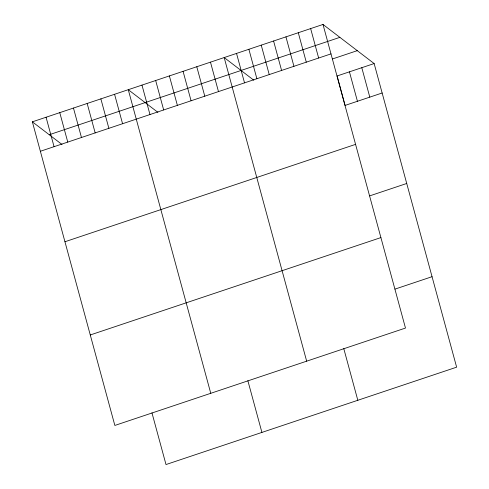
<?xml version="1.0" encoding="UTF-8"?>
<svg xmlns="http://www.w3.org/2000/svg" width="489" height="489" viewBox="0 0 489 489"><rect width="100%" height="100%" fill="white"/><g stroke="black" fill="none" stroke-linecap="round" stroke-linejoin="round"><path stroke-width="0.73" d="M322.997 24.45L405.485 328.064L114.854 425.442L32.366 121.828L322.997 24.45L374.146 63.558L456.634 367.172L166.003 464.55L151.957 412.85M49.242 134.738L339.873 37.353M40.367 151.272L330.998 53.888M332.563 58.931L357.263 50.654M374.146 63.558L337.092 75.972L345.087 105.416L382.141 92.996M64.945 241.749L355.576 144.365M369.672 195.887L406.726 183.473M90.276 334.965L380.907 237.587M394.996 289.109L432.05 276.695M253.815 80.214L224.182 57.561L306.67 361.169M157.904 112.354L128.271 89.695L210.765 393.309M32.366 121.828L61.999 144.487M361.793 67.696L369.794 97.134M349.439 71.834L357.441 101.278M310.643 28.588L318.645 58.026M298.29 32.726L306.291 62.17M285.943 36.864L293.938 66.308M273.589 41.003L281.591 70.447M343.773 348.578L357.82 400.277M261.236 45.141L269.237 74.585M248.883 49.285L256.884 78.723M236.535 53.423L244.531 82.861M210.478 62.152L218.479 91.59M196.78 66.742L204.781 96.18M183.075 71.333L191.077 100.771M169.377 75.923L177.379 105.361M247.862 380.711L261.915 432.417M155.673 80.514L163.674 109.952M141.975 85.104L149.976 114.542M114.573 94.285L122.574 123.729M100.868 98.876L108.87 128.32M87.17 103.466L95.172 132.91M73.466 108.057L81.467 137.501M59.768 112.647L67.769 142.091M46.064 117.238L54.065 146.682"/></g></svg>
